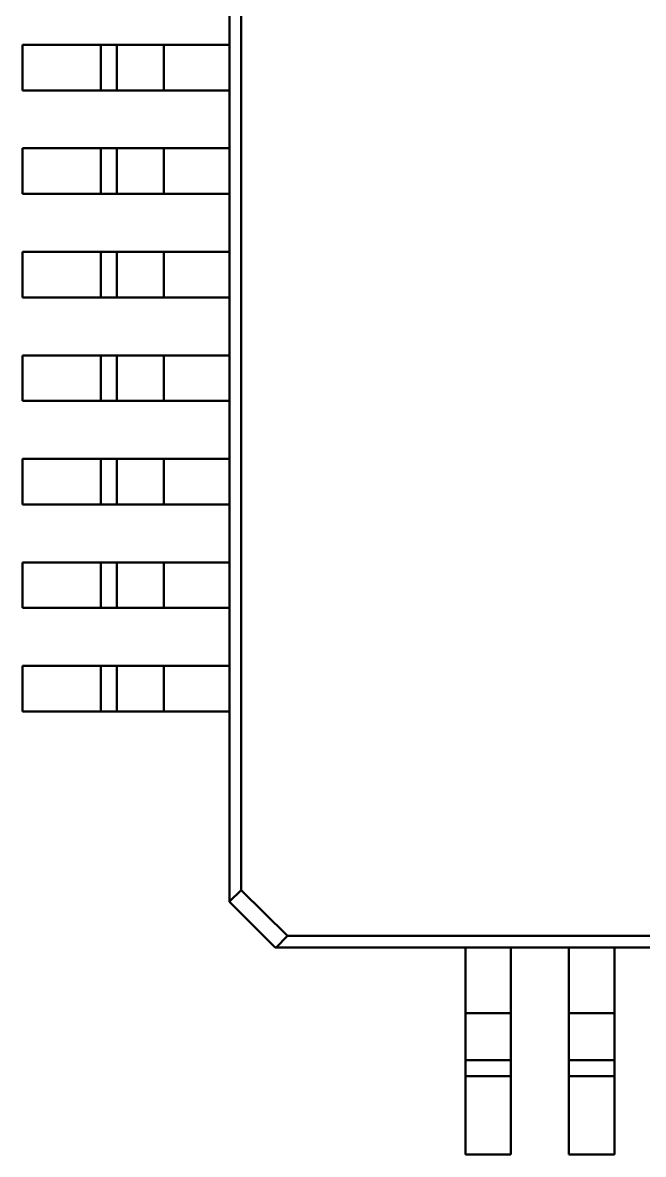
# Model space of a CAD drawing. Header units: millimetres. Extents: x 0 to 866, y 0 to 297.
# Drawn here: x 116.5 to 122.5, y 189.34 to 200.28 of the extents above; entities that cross this region are included whole.
import ezdxf

# ---------------------------------------------------------------- set-up
doc = ezdxf.new("R2010")
doc.units = ezdxf.units.MM
doc.layers.add('OSN50', color=3, linetype='Continuous', lineweight=50)

msp = doc.modelspace()

# ---------------------------------------------------------------- linework, layer by layer
at = {"layer": 'OSN50', "color": 3}
for p, q in [((118.496, 210.894), (118.496, 191.788)), ((118.496, 210.894), (118.496, 191.788)), ((118.608, 210.782), (118.608, 191.898)), ((118.608, 210.782), (118.608, 191.898)), ((118.496, 200.624), (118.496, 200.064)), ((118.496, 200.624), (118.496, 200.064)), ((117.252, 200.064), (116.496, 200.064)), ((116.496, 200.064), (116.496, 199.624)), ((116.496, 200.064), (116.496, 199.624)), ((116.496, 200.064), (117.252, 200.064)), ((117.252, 200.064), (116.496, 200.064)), ((116.496, 200.064), (116.496, 199.624)), ((116.496, 200.064), (116.496, 199.624)), ((116.496, 200.064), (117.252, 200.064)), ((117.406, 200.064), (117.252, 200.064)), ((117.286, 200.064), (117.252, 200.064)), ((117.252, 200.064), (117.252, 199.624)), ((117.406, 200.064), (117.252, 200.064)), ((117.286, 200.064), (117.252, 200.064)), ((117.252, 200.064), (117.252, 199.624)), ((117.32, 200.064), (117.286, 200.064)), ((117.32, 200.064), (117.286, 200.064)), ((117.348, 200.064), (117.32, 200.064)), ((117.348, 200.064), (117.32, 200.064)), ((117.372, 200.064), (117.348, 200.064)), ((117.372, 200.064), (117.348, 200.064)), ((117.39, 200.064), (117.372, 200.064)), ((117.39, 200.064), (117.372, 200.064)), ((117.402, 200.064), (117.39, 200.064)), ((117.402, 200.064), (117.39, 200.064)), ((117.406, 200.064), (117.402, 200.064)), ((117.406, 200.064), (117.402, 200.064)), ((117.418, 200.064), (117.406, 200.064)), ((117.406, 200.064), (117.406, 199.624)), ((117.406, 200.064), (117.418, 200.064)), ((117.418, 200.064), (117.406, 200.064)), ((117.406, 200.064), (117.406, 199.624)), ((117.406, 200.064), (117.418, 200.064)), ((117.664, 200.064), (117.418, 200.064)), ((117.452, 200.064), (117.418, 200.064)), ((117.664, 200.064), (117.418, 200.064)), ((117.452, 200.064), (117.418, 200.064)), ((117.506, 200.064), (117.452, 200.064)), ((117.506, 200.064), (117.452, 200.064)), ((117.578, 200.064), (117.506, 200.064)), ((117.578, 200.064), (117.506, 200.064)), ((117.664, 200.064), (117.578, 200.064)), ((117.664, 200.064), (117.578, 200.064)), ((117.76, 200.064), (117.664, 200.064)), ((117.664, 200.064), (117.76, 200.064)), ((117.76, 200.064), (117.664, 200.064)), ((117.664, 200.064), (117.76, 200.064)), ((117.86, 200.064), (117.76, 200.064)), ((117.86, 200.064), (117.76, 200.064)), ((117.86, 200.064), (117.76, 200.064)), ((117.86, 200.064), (117.76, 200.064)), ((118.496, 200.064), (117.86, 200.064)), ((117.86, 200.064), (118.496, 200.064)), ((117.86, 200.064), (117.86, 199.624)), ((118.496, 200.064), (117.86, 200.064)), ((117.86, 200.064), (118.496, 200.064)), ((117.86, 200.064), (117.86, 199.624)), ((118.496, 200.064), (118.496, 199.624)), ((118.496, 200.064), (118.496, 199.624)), ((116.496, 199.624), (117.252, 199.624)), ((116.496, 199.624), (117.252, 199.624)), ((116.496, 199.624), (117.252, 199.624)), ((116.496, 199.624), (117.252, 199.624)), ((117.252, 199.624), (117.406, 199.624)), ((117.286, 199.624), (117.252, 199.624)), ((117.252, 199.624), (117.406, 199.624)), ((117.286, 199.624), (117.252, 199.624)), ((117.32, 199.624), (117.286, 199.624)), ((117.32, 199.624), (117.286, 199.624)), ((117.348, 199.624), (117.32, 199.624)), ((117.348, 199.624), (117.32, 199.624)), ((117.372, 199.624), (117.348, 199.624)), ((117.372, 199.624), (117.348, 199.624)), ((117.39, 199.624), (117.372, 199.624)), ((117.39, 199.624), (117.372, 199.624)), ((117.402, 199.624), (117.39, 199.624)), ((117.402, 199.624), (117.39, 199.624)), ((117.406, 199.624), (117.402, 199.624)), ((117.406, 199.624), (117.402, 199.624)), ((117.406, 199.624), (117.506, 199.624)), ((117.418, 199.624), (117.406, 199.624)), ((117.406, 199.624), (117.506, 199.624)), ((117.418, 199.624), (117.406, 199.624)), ((117.452, 199.624), (117.418, 199.624)), ((117.452, 199.624), (117.418, 199.624)), ((117.506, 199.624), (117.452, 199.624)), ((117.506, 199.624), (117.452, 199.624)), ((117.506, 199.624), (117.578, 199.624)), ((117.506, 199.624), (117.578, 199.624)), ((117.506, 199.624), (117.578, 199.624)), ((117.506, 199.624), (117.578, 199.624)), ((117.578, 199.624), (117.76, 199.624)), ((117.664, 199.624), (117.578, 199.624)), ((117.578, 199.624), (117.76, 199.624)), ((117.664, 199.624), (117.578, 199.624)), ((117.76, 199.624), (117.664, 199.624)), ((117.76, 199.624), (117.664, 199.624)), ((117.76, 199.624), (117.86, 199.624)), ((117.76, 199.624), (117.86, 199.624)), ((117.76, 199.624), (117.86, 199.624)), ((117.76, 199.624), (117.86, 199.624)), ((117.86, 199.624), (118.496, 199.624)), ((117.86, 199.624), (118.496, 199.624)), ((117.86, 199.624), (118.496, 199.624)), ((117.86, 199.624), (118.496, 199.624)), ((118.496, 199.624), (118.496, 199.064)), ((118.496, 199.624), (118.496, 199.064)), ((117.252, 199.064), (116.496, 199.064)), ((116.496, 199.064), (116.496, 198.624)), ((116.496, 199.064), (116.496, 198.624)), ((117.252, 199.064), (116.496, 199.064)), ((117.252, 199.064), (116.496, 199.064)), ((116.496, 199.064), (116.496, 198.624)), ((116.496, 199.064), (116.496, 198.624)), ((117.252, 199.064), (116.496, 199.064)), ((117.286, 199.064), (117.252, 199.064)), ((117.252, 199.064), (117.286, 199.064)), ((117.252, 199.064), (117.252, 198.624)), ((117.286, 199.064), (117.252, 199.064)), ((117.252, 199.064), (117.286, 199.064)), ((117.252, 199.064), (117.252, 198.624)), ((117.372, 199.064), (117.286, 199.064)), ((117.32, 199.064), (117.286, 199.064)), ((117.372, 199.064), (117.286, 199.064)), ((117.32, 199.064), (117.286, 199.064)), ((117.348, 199.064), (117.32, 199.064)), ((117.348, 199.064), (117.32, 199.064)), ((117.372, 199.064), (117.348, 199.064)), ((117.372, 199.064), (117.348, 199.064)), ((117.39, 199.064), (117.372, 199.064)), ((117.372, 199.064), (117.39, 199.064)), ((117.39, 199.064), (117.372, 199.064)), ((117.372, 199.064), (117.39, 199.064)), ((117.406, 199.064), (117.39, 199.064)), ((117.402, 199.064), (117.39, 199.064)), ((117.406, 199.064), (117.39, 199.064)), ((117.402, 199.064), (117.39, 199.064)), ((117.406, 199.064), (117.402, 199.064)), ((117.406, 199.064), (117.402, 199.064)), ((117.418, 199.064), (117.406, 199.064)), ((117.406, 199.064), (117.406, 198.624)), ((117.406, 199.064), (117.418, 199.064)), ((117.418, 199.064), (117.406, 199.064)), ((117.406, 199.064), (117.406, 198.624)), ((117.406, 199.064), (117.418, 199.064)), ((117.664, 199.064), (117.418, 199.064)), ((117.452, 199.064), (117.418, 199.064)), ((117.664, 199.064), (117.418, 199.064)), ((117.452, 199.064), (117.418, 199.064)), ((117.506, 199.064), (117.452, 199.064)), ((117.506, 199.064), (117.452, 199.064)), ((117.578, 199.064), (117.506, 199.064)), ((117.578, 199.064), (117.506, 199.064)), ((117.664, 199.064), (117.578, 199.064)), ((117.664, 199.064), (117.578, 199.064)), ((117.76, 199.064), (117.664, 199.064)), ((117.664, 199.064), (117.76, 199.064)), ((117.76, 199.064), (117.664, 199.064)), ((117.664, 199.064), (117.76, 199.064)), ((117.86, 199.064), (117.76, 199.064)), ((117.86, 199.064), (117.76, 199.064)), ((117.86, 199.064), (117.76, 199.064)), ((117.86, 199.064), (117.76, 199.064)), ((118.496, 199.064), (117.86, 199.064)), ((117.86, 199.064), (118.496, 199.064)), ((117.86, 199.064), (117.86, 198.624)), ((118.496, 199.064), (117.86, 199.064)), ((117.86, 199.064), (118.496, 199.064)), ((117.86, 199.064), (117.86, 198.624)), ((118.496, 199.064), (118.496, 198.624)), ((118.496, 199.064), (118.496, 198.624)), ((116.496, 198.624), (117.252, 198.624)), ((116.496, 198.624), (117.252, 198.624)), ((116.496, 198.624), (117.252, 198.624)), ((116.496, 198.624), (117.252, 198.624)), ((117.252, 198.624), (117.286, 198.624)), ((117.252, 198.624), (117.286, 198.624)), ((117.252, 198.624), (117.286, 198.624)), ((117.252, 198.624), (117.286, 198.624)), ((117.286, 198.624), (117.406, 198.624)), ((117.32, 198.624), (117.286, 198.624)), ((117.286, 198.624), (117.406, 198.624)), ((117.32, 198.624), (117.286, 198.624)), ((117.348, 198.624), (117.32, 198.624)), ((117.348, 198.624), (117.32, 198.624)), ((117.372, 198.624), (117.348, 198.624)), ((117.372, 198.624), (117.348, 198.624)), ((117.39, 198.624), (117.372, 198.624)), ((117.39, 198.624), (117.372, 198.624)), ((117.402, 198.624), (117.39, 198.624)), ((117.402, 198.624), (117.39, 198.624)), ((117.406, 198.624), (117.402, 198.624)), ((117.406, 198.624), (117.402, 198.624)), ((117.406, 198.624), (117.418, 198.624)), ((117.406, 198.624), (117.418, 198.624)), ((117.406, 198.624), (117.418, 198.624)), ((117.406, 198.624), (117.418, 198.624)), ((117.418, 198.624), (117.506, 198.624)), ((117.452, 198.624), (117.418, 198.624)), ((117.418, 198.624), (117.506, 198.624)), ((117.452, 198.624), (117.418, 198.624)), ((117.506, 198.624), (117.452, 198.624)), ((117.506, 198.624), (117.452, 198.624)), ((117.506, 198.624), (117.578, 198.624)), ((117.506, 198.624), (117.578, 198.624)), ((117.506, 198.624), (117.578, 198.624)), ((117.506, 198.624), (117.578, 198.624)), ((117.578, 198.624), (117.76, 198.624)), ((117.664, 198.624), (117.578, 198.624)), ((117.578, 198.624), (117.76, 198.624)), ((117.664, 198.624), (117.578, 198.624)), ((117.76, 198.624), (117.664, 198.624)), ((117.76, 198.624), (117.664, 198.624)), ((117.76, 198.624), (117.86, 198.624)), ((117.76, 198.624), (117.86, 198.624)), ((117.76, 198.624), (117.86, 198.624)), ((117.76, 198.624), (117.86, 198.624)), ((117.86, 198.624), (118.496, 198.624)), ((118.496, 198.624), (117.86, 198.624)), ((117.86, 198.624), (118.496, 198.624)), ((118.496, 198.624), (117.86, 198.624)), ((118.496, 198.624), (118.496, 198.064)), ((118.496, 198.624), (118.496, 198.064)), ((117.252, 198.064), (116.496, 198.064)), ((116.496, 198.064), (116.496, 197.624)), ((116.496, 198.064), (116.496, 197.624)), ((117.252, 198.064), (116.496, 198.064)), ((117.252, 198.064), (116.496, 198.064)), ((116.496, 198.064), (116.496, 197.624)), ((116.496, 198.064), (116.496, 197.624)), ((117.252, 198.064), (116.496, 198.064)), ((117.286, 198.064), (117.252, 198.064)), ((117.252, 198.064), (117.286, 198.064)), ((117.252, 198.064), (117.252, 197.624)), ((117.286, 198.064), (117.252, 198.064)), ((117.252, 198.064), (117.286, 198.064)), ((117.252, 198.064), (117.252, 197.624)), ((117.372, 198.064), (117.286, 198.064)), ((117.32, 198.064), (117.286, 198.064)), ((117.372, 198.064), (117.286, 198.064)), ((117.32, 198.064), (117.286, 198.064)), ((117.348, 198.064), (117.32, 198.064)), ((117.348, 198.064), (117.32, 198.064)), ((117.372, 198.064), (117.348, 198.064)), ((117.372, 198.064), (117.348, 198.064)), ((117.39, 198.064), (117.372, 198.064)), ((117.372, 198.064), (117.39, 198.064)), ((117.39, 198.064), (117.372, 198.064)), ((117.372, 198.064), (117.39, 198.064)), ((117.406, 198.064), (117.39, 198.064)), ((117.402, 198.064), (117.39, 198.064)), ((117.406, 198.064), (117.39, 198.064)), ((117.402, 198.064), (117.39, 198.064)), ((117.406, 198.064), (117.402, 198.064)), ((117.406, 198.064), (117.402, 198.064)), ((117.418, 198.064), (117.406, 198.064)), ((117.406, 198.064), (117.406, 197.624)), ((117.406, 198.064), (117.418, 198.064)), ((117.418, 198.064), (117.406, 198.064)), ((117.406, 198.064), (117.406, 197.624)), ((117.406, 198.064), (117.418, 198.064)), ((117.664, 198.064), (117.418, 198.064)), ((117.452, 198.064), (117.418, 198.064)), ((117.664, 198.064), (117.418, 198.064)), ((117.452, 198.064), (117.418, 198.064)), ((117.506, 198.064), (117.452, 198.064)), ((117.506, 198.064), (117.452, 198.064)), ((117.578, 198.064), (117.506, 198.064)), ((117.578, 198.064), (117.506, 198.064)), ((117.664, 198.064), (117.578, 198.064)), ((117.664, 198.064), (117.578, 198.064)), ((117.76, 198.064), (117.664, 198.064)), ((117.664, 198.064), (117.76, 198.064)), ((117.76, 198.064), (117.664, 198.064)), ((117.664, 198.064), (117.76, 198.064)), ((117.86, 198.064), (117.76, 198.064)), ((117.86, 198.064), (117.76, 198.064)), ((117.86, 198.064), (117.76, 198.064)), ((117.86, 198.064), (117.76, 198.064)), ((118.496, 198.064), (117.86, 198.064)), ((117.86, 198.064), (118.496, 198.064)), ((117.86, 198.064), (117.86, 197.624)), ((118.496, 198.064), (117.86, 198.064)), ((117.86, 198.064), (118.496, 198.064)), ((117.86, 198.064), (117.86, 197.624)), ((118.496, 198.064), (118.496, 197.624)), ((118.496, 198.064), (118.496, 197.624)), ((116.496, 197.624), (117.252, 197.624)), ((116.496, 197.624), (117.252, 197.624)), ((116.496, 197.624), (117.252, 197.624)), ((116.496, 197.624), (117.252, 197.624)), ((117.252, 197.624), (117.286, 197.624)), ((117.252, 197.624), (117.286, 197.624)), ((117.252, 197.624), (117.286, 197.624)), ((117.252, 197.624), (117.286, 197.624)), ((117.286, 197.624), (117.406, 197.624)), ((117.32, 197.624), (117.286, 197.624)), ((117.286, 197.624), (117.406, 197.624)), ((117.32, 197.624), (117.286, 197.624)), ((117.348, 197.624), (117.32, 197.624)), ((117.348, 197.624), (117.32, 197.624)), ((117.372, 197.624), (117.348, 197.624)), ((117.372, 197.624), (117.348, 197.624)), ((117.39, 197.624), (117.372, 197.624)), ((117.39, 197.624), (117.372, 197.624)), ((117.402, 197.624), (117.39, 197.624)), ((117.402, 197.624), (117.39, 197.624)), ((117.406, 197.624), (117.402, 197.624)), ((117.406, 197.624), (117.402, 197.624)), ((117.406, 197.624), (117.418, 197.624)), ((117.406, 197.624), (117.418, 197.624)), ((117.406, 197.624), (117.418, 197.624)), ((117.406, 197.624), (117.418, 197.624)), ((117.418, 197.624), (117.506, 197.624)), ((117.452, 197.624), (117.418, 197.624)), ((117.418, 197.624), (117.506, 197.624)), ((117.452, 197.624), (117.418, 197.624)), ((117.506, 197.624), (117.452, 197.624)), ((117.506, 197.624), (117.452, 197.624)), ((117.506, 197.624), (117.578, 197.624)), ((117.506, 197.624), (117.578, 197.624)), ((117.506, 197.624), (117.578, 197.624)), ((117.506, 197.624), (117.578, 197.624)), ((117.578, 197.624), (117.76, 197.624)), ((117.664, 197.624), (117.578, 197.624)), ((117.578, 197.624), (117.76, 197.624)), ((117.664, 197.624), (117.578, 197.624)), ((117.76, 197.624), (117.664, 197.624)), ((117.76, 197.624), (117.664, 197.624)), ((117.76, 197.624), (117.86, 197.624)), ((117.76, 197.624), (117.86, 197.624)), ((117.76, 197.624), (117.86, 197.624)), ((117.76, 197.624), (117.86, 197.624)), ((117.86, 197.624), (118.496, 197.624)), ((118.496, 197.624), (117.86, 197.624)), ((117.86, 197.624), (118.496, 197.624)), ((118.496, 197.624), (117.86, 197.624)), ((118.496, 197.624), (118.496, 197.064)), ((118.496, 197.624), (118.496, 197.064)), ((117.252, 197.064), (116.496, 197.064)), ((116.496, 197.064), (116.496, 196.624)), ((116.496, 197.064), (116.496, 196.624)), ((117.252, 197.064), (116.496, 197.064)), ((117.252, 197.064), (116.496, 197.064)), ((116.496, 197.064), (116.496, 196.624)), ((116.496, 197.064), (116.496, 196.624)), ((117.252, 197.064), (116.496, 197.064)), ((117.286, 197.064), (117.252, 197.064)), ((117.252, 197.064), (117.286, 197.064)), ((117.252, 197.064), (117.252, 196.624)), ((117.286, 197.064), (117.252, 197.064)), ((117.252, 197.064), (117.286, 197.064)), ((117.252, 197.064), (117.252, 196.624)), ((117.406, 197.064), (117.286, 197.064)), ((117.32, 197.064), (117.286, 197.064)), ((117.406, 197.064), (117.286, 197.064)), ((117.32, 197.064), (117.286, 197.064)), ((117.348, 197.064), (117.32, 197.064)), ((117.348, 197.064), (117.32, 197.064)), ((117.372, 197.064), (117.348, 197.064)), ((117.372, 197.064), (117.348, 197.064)), ((117.39, 197.064), (117.372, 197.064)), ((117.39, 197.064), (117.372, 197.064)), ((117.402, 197.064), (117.39, 197.064)), ((117.402, 197.064), (117.39, 197.064)), ((117.406, 197.064), (117.402, 197.064)), ((117.406, 197.064), (117.402, 197.064)), ((117.418, 197.064), (117.406, 197.064)), ((117.406, 197.064), (117.406, 196.624)), ((117.406, 197.064), (117.418, 197.064)), ((117.418, 197.064), (117.406, 197.064)), ((117.406, 197.064), (117.406, 196.624)), ((117.406, 197.064), (117.418, 197.064)), ((117.664, 197.064), (117.418, 197.064)), ((117.452, 197.064), (117.418, 197.064)), ((117.664, 197.064), (117.418, 197.064)), ((117.452, 197.064), (117.418, 197.064)), ((117.506, 197.064), (117.452, 197.064)), ((117.506, 197.064), (117.452, 197.064)), ((117.578, 197.064), (117.506, 197.064)), ((117.578, 197.064), (117.506, 197.064)), ((117.664, 197.064), (117.578, 197.064)), ((117.664, 197.064), (117.578, 197.064)), ((117.76, 197.064), (117.664, 197.064)), ((117.664, 197.064), (117.76, 197.064)), ((117.76, 197.064), (117.664, 197.064)), ((117.664, 197.064), (117.76, 197.064)), ((117.86, 197.064), (117.76, 197.064)), ((117.86, 197.064), (117.76, 197.064)), ((117.86, 197.064), (117.76, 197.064)), ((117.86, 197.064), (117.76, 197.064)), ((118.496, 197.064), (117.86, 197.064)), ((117.86, 197.064), (118.496, 197.064)), ((117.86, 197.064), (117.86, 196.624)), ((118.496, 197.064), (117.86, 197.064)), ((117.86, 197.064), (118.496, 197.064)), ((117.86, 197.064), (117.86, 196.624)), ((118.496, 197.064), (118.496, 196.624)), ((118.496, 197.064), (118.496, 196.624)), ((116.496, 196.624), (117.252, 196.624)), ((117.252, 196.624), (116.496, 196.624)), ((116.496, 196.624), (117.252, 196.624)), ((117.252, 196.624), (116.496, 196.624)), ((117.252, 196.624), (117.286, 196.624)), ((117.252, 196.624), (117.286, 196.624)), ((117.252, 196.624), (117.286, 196.624)), ((117.252, 196.624), (117.286, 196.624)), ((117.286, 196.624), (117.406, 196.624)), ((117.32, 196.624), (117.286, 196.624)), ((117.286, 196.624), (117.406, 196.624)), ((117.32, 196.624), (117.286, 196.624)), ((117.348, 196.624), (117.32, 196.624)), ((117.348, 196.624), (117.32, 196.624)), ((117.372, 196.624), (117.348, 196.624)), ((117.372, 196.624), (117.348, 196.624)), ((117.39, 196.624), (117.372, 196.624)), ((117.39, 196.624), (117.372, 196.624)), ((117.402, 196.624), (117.39, 196.624)), ((117.402, 196.624), (117.39, 196.624)), ((117.406, 196.624), (117.402, 196.624)), ((117.406, 196.624), (117.402, 196.624)), ((117.406, 196.624), (117.418, 196.624)), ((117.406, 196.624), (117.418, 196.624)), ((117.406, 196.624), (117.418, 196.624)), ((117.406, 196.624), (117.418, 196.624)), ((117.418, 196.624), (117.506, 196.624)), ((117.452, 196.624), (117.418, 196.624)), ((117.418, 196.624), (117.506, 196.624)), ((117.452, 196.624), (117.418, 196.624)), ((117.506, 196.624), (117.452, 196.624)), ((117.506, 196.624), (117.452, 196.624)), ((117.506, 196.624), (117.578, 196.624)), ((117.506, 196.624), (117.578, 196.624)), ((117.506, 196.624), (117.578, 196.624)), ((117.506, 196.624), (117.578, 196.624)), ((117.578, 196.624), (117.76, 196.624)), ((117.664, 196.624), (117.578, 196.624)), ((117.578, 196.624), (117.76, 196.624)), ((117.664, 196.624), (117.578, 196.624)), ((117.76, 196.624), (117.664, 196.624)), ((117.76, 196.624), (117.664, 196.624)), ((117.76, 196.624), (117.86, 196.624)), ((117.76, 196.624), (117.86, 196.624)), ((117.76, 196.624), (117.86, 196.624)), ((117.76, 196.624), (117.86, 196.624)), ((117.86, 196.624), (118.496, 196.624)), ((118.496, 196.624), (117.86, 196.624)), ((117.86, 196.624), (118.496, 196.624)), ((118.496, 196.624), (117.86, 196.624)), ((118.496, 196.624), (118.496, 196.064)), ((118.496, 196.624), (118.496, 196.064)), ((117.252, 196.064), (116.496, 196.064)), ((116.496, 196.064), (116.496, 195.624)), ((116.496, 196.064), (116.496, 195.624)), ((117.252, 196.064), (116.496, 196.064)), ((117.252, 196.064), (116.496, 196.064)), ((116.496, 196.064), (116.496, 195.624)), ((116.496, 196.064), (116.496, 195.624)), ((117.252, 196.064), (116.496, 196.064)), ((117.286, 196.064), (117.252, 196.064)), ((117.252, 196.064), (117.286, 196.064)), ((117.252, 196.064), (117.252, 195.624)), ((117.286, 196.064), (117.252, 196.064)), ((117.252, 196.064), (117.286, 196.064)), ((117.252, 196.064), (117.252, 195.624)), ((117.406, 196.064), (117.286, 196.064)), ((117.32, 196.064), (117.286, 196.064)), ((117.406, 196.064), (117.286, 196.064)), ((117.32, 196.064), (117.286, 196.064)), ((117.348, 196.064), (117.32, 196.064)), ((117.348, 196.064), (117.32, 196.064)), ((117.372, 196.064), (117.348, 196.064)), ((117.372, 196.064), (117.348, 196.064)), ((117.39, 196.064), (117.372, 196.064)), ((117.39, 196.064), (117.372, 196.064)), ((117.402, 196.064), (117.39, 196.064)), ((117.402, 196.064), (117.39, 196.064)), ((117.406, 196.064), (117.402, 196.064)), ((117.406, 196.064), (117.402, 196.064)), ((117.418, 196.064), (117.406, 196.064)), ((117.406, 196.064), (117.406, 195.624)), ((117.406, 196.064), (117.418, 196.064)), ((117.418, 196.064), (117.406, 196.064)), ((117.406, 196.064), (117.406, 195.624)), ((117.406, 196.064), (117.418, 196.064)), ((117.452, 196.064), (117.418, 196.064)), ((117.452, 196.064), (117.418, 196.064)), ((117.452, 196.064), (117.418, 196.064)), ((117.452, 196.064), (117.418, 196.064)), ((117.506, 196.064), (117.452, 196.064)), ((117.452, 196.064), (117.506, 196.064)), ((117.506, 196.064), (117.452, 196.064)), ((117.452, 196.064), (117.506, 196.064)), ((117.664, 196.064), (117.506, 196.064)), ((117.578, 196.064), (117.506, 196.064)), ((117.664, 196.064), (117.506, 196.064)), ((117.578, 196.064), (117.506, 196.064)), ((117.664, 196.064), (117.578, 196.064)), ((117.664, 196.064), (117.578, 196.064)), ((117.76, 196.064), (117.664, 196.064)), ((117.664, 196.064), (117.76, 196.064)), ((117.76, 196.064), (117.664, 196.064)), ((117.664, 196.064), (117.76, 196.064)), ((117.86, 196.064), (117.76, 196.064)), ((117.86, 196.064), (117.76, 196.064)), ((117.86, 196.064), (117.76, 196.064)), ((117.86, 196.064), (117.76, 196.064)), ((118.496, 196.064), (117.86, 196.064)), ((117.86, 196.064), (118.496, 196.064)), ((117.86, 196.064), (117.86, 195.624)), ((118.496, 196.064), (117.86, 196.064)), ((117.86, 196.064), (118.496, 196.064)), ((117.86, 196.064), (117.86, 195.624)), ((118.496, 196.064), (118.496, 195.624)), ((118.496, 196.064), (118.496, 195.624)), ((116.496, 195.624), (117.252, 195.624)), ((117.252, 195.624), (116.496, 195.624)), ((116.496, 195.624), (117.252, 195.624)), ((117.252, 195.624), (116.496, 195.624)), ((117.252, 195.624), (117.286, 195.624)), ((117.252, 195.624), (117.286, 195.624)), ((117.252, 195.624), (117.286, 195.624)), ((117.252, 195.624), (117.286, 195.624)), ((117.286, 195.624), (117.406, 195.624)), ((117.32, 195.624), (117.286, 195.624)), ((117.286, 195.624), (117.406, 195.624)), ((117.32, 195.624), (117.286, 195.624)), ((117.348, 195.624), (117.32, 195.624)), ((117.348, 195.624), (117.32, 195.624)), ((117.372, 195.624), (117.348, 195.624)), ((117.372, 195.624), (117.348, 195.624)), ((117.39, 195.624), (117.372, 195.624)), ((117.39, 195.624), (117.372, 195.624)), ((117.402, 195.624), (117.39, 195.624)), ((117.402, 195.624), (117.39, 195.624)), ((117.406, 195.624), (117.402, 195.624)), ((117.406, 195.624), (117.402, 195.624)), ((117.406, 195.624), (117.418, 195.624)), ((117.406, 195.624), (117.418, 195.624)), ((117.406, 195.624), (117.418, 195.624)), ((117.406, 195.624), (117.418, 195.624)), ((117.418, 195.624), (117.506, 195.624)), ((117.452, 195.624), (117.418, 195.624)), ((117.418, 195.624), (117.506, 195.624)), ((117.452, 195.624), (117.418, 195.624)), ((117.506, 195.624), (117.452, 195.624)), ((117.506, 195.624), (117.452, 195.624)), ((117.506, 195.624), (117.578, 195.624)), ((117.506, 195.624), (117.578, 195.624)), ((117.506, 195.624), (117.578, 195.624)), ((117.506, 195.624), (117.578, 195.624)), ((117.578, 195.624), (117.76, 195.624)), ((117.664, 195.624), (117.578, 195.624)), ((117.578, 195.624), (117.76, 195.624)), ((117.664, 195.624), (117.578, 195.624)), ((117.76, 195.624), (117.664, 195.624)), ((117.76, 195.624), (117.664, 195.624)), ((117.76, 195.624), (117.86, 195.624)), ((117.76, 195.624), (117.86, 195.624)), ((117.76, 195.624), (117.86, 195.624)), ((117.76, 195.624), (117.86, 195.624)), ((117.86, 195.624), (118.496, 195.624)), ((118.496, 195.624), (117.86, 195.624)), ((117.86, 195.624), (118.496, 195.624)), ((118.496, 195.624), (117.86, 195.624)), ((118.496, 195.624), (118.496, 195.064)), ((118.496, 195.624), (118.496, 195.064)), ((117.252, 195.064), (116.496, 195.064)), ((116.496, 195.064), (116.496, 194.624)), ((116.496, 195.064), (116.496, 194.624)), ((117.252, 195.064), (116.496, 195.064)), ((117.252, 195.064), (116.496, 195.064)), ((116.496, 195.064), (116.496, 194.624)), ((116.496, 195.064), (116.496, 194.624)), ((117.252, 195.064), (116.496, 195.064)), ((117.286, 195.064), (117.252, 195.064)), ((117.252, 195.064), (117.286, 195.064)), ((117.252, 195.064), (117.252, 194.624)), ((117.286, 195.064), (117.252, 195.064)), ((117.252, 195.064), (117.286, 195.064)), ((117.252, 195.064), (117.252, 194.624)), ((117.406, 195.064), (117.286, 195.064)), ((117.32, 195.064), (117.286, 195.064)), ((117.406, 195.064), (117.286, 195.064)), ((117.32, 195.064), (117.286, 195.064)), ((117.348, 195.064), (117.32, 195.064)), ((117.348, 195.064), (117.32, 195.064)), ((117.372, 195.064), (117.348, 195.064)), ((117.372, 195.064), (117.348, 195.064)), ((117.39, 195.064), (117.372, 195.064)), ((117.39, 195.064), (117.372, 195.064)), ((117.402, 195.064), (117.39, 195.064)), ((117.402, 195.064), (117.39, 195.064)), ((117.406, 195.064), (117.402, 195.064)), ((117.406, 195.064), (117.402, 195.064)), ((117.418, 195.064), (117.406, 195.064)), ((117.406, 195.064), (117.406, 194.624)), ((117.406, 195.064), (117.418, 195.064)), ((117.418, 195.064), (117.406, 195.064)), ((117.406, 195.064), (117.406, 194.624)), ((117.406, 195.064), (117.418, 195.064)), ((117.452, 195.064), (117.418, 195.064)), ((117.452, 195.064), (117.418, 195.064)), ((117.452, 195.064), (117.418, 195.064)), ((117.452, 195.064), (117.418, 195.064)), ((117.506, 195.064), (117.452, 195.064)), ((117.452, 195.064), (117.506, 195.064)), ((117.506, 195.064), (117.452, 195.064)), ((117.452, 195.064), (117.506, 195.064)), ((117.664, 195.064), (117.506, 195.064)), ((117.578, 195.064), (117.506, 195.064)), ((117.664, 195.064), (117.506, 195.064)), ((117.578, 195.064), (117.506, 195.064)), ((117.664, 195.064), (117.578, 195.064)), ((117.664, 195.064), (117.578, 195.064)), ((117.76, 195.064), (117.664, 195.064)), ((117.664, 195.064), (117.76, 195.064)), ((117.76, 195.064), (117.664, 195.064)), ((117.664, 195.064), (117.76, 195.064)), ((117.86, 195.064), (117.76, 195.064)), ((117.86, 195.064), (117.76, 195.064)), ((117.86, 195.064), (117.76, 195.064)), ((117.86, 195.064), (117.76, 195.064)), ((118.496, 195.064), (117.86, 195.064)), ((117.86, 195.064), (118.496, 195.064)), ((117.86, 195.064), (117.86, 194.624)), ((118.496, 195.064), (117.86, 195.064)), ((117.86, 195.064), (118.496, 195.064)), ((117.86, 195.064), (117.86, 194.624)), ((118.496, 195.064), (118.496, 194.624)), ((118.496, 195.064), (118.496, 194.624)), ((116.496, 194.624), (117.252, 194.624)), ((117.252, 194.624), (116.496, 194.624)), ((116.496, 194.624), (117.252, 194.624)), ((117.252, 194.624), (116.496, 194.624)), ((117.252, 194.624), (117.286, 194.624)), ((117.252, 194.624), (117.286, 194.624)), ((117.252, 194.624), (117.286, 194.624)), ((117.252, 194.624), (117.286, 194.624)), ((117.286, 194.624), (117.406, 194.624)), ((117.32, 194.624), (117.286, 194.624)), ((117.286, 194.624), (117.406, 194.624)), ((117.32, 194.624), (117.286, 194.624)), ((117.348, 194.624), (117.32, 194.624)), ((117.348, 194.624), (117.32, 194.624)), ((117.372, 194.624), (117.348, 194.624)), ((117.372, 194.624), (117.348, 194.624)), ((117.39, 194.624), (117.372, 194.624)), ((117.39, 194.624), (117.372, 194.624)), ((117.402, 194.624), (117.39, 194.624)), ((117.402, 194.624), (117.39, 194.624)), ((117.406, 194.624), (117.402, 194.624)), ((117.406, 194.624), (117.402, 194.624)), ((117.406, 194.624), (117.418, 194.624)), ((117.406, 194.624), (117.418, 194.624)), ((117.406, 194.624), (117.418, 194.624)), ((117.406, 194.624), (117.418, 194.624)), ((117.418, 194.624), (117.506, 194.624)), ((117.452, 194.624), (117.418, 194.624)), ((117.418, 194.624), (117.506, 194.624)), ((117.452, 194.624), (117.418, 194.624)), ((117.506, 194.624), (117.452, 194.624)), ((117.506, 194.624), (117.452, 194.624)), ((117.506, 194.624), (117.578, 194.624)), ((117.506, 194.624), (117.578, 194.624)), ((117.506, 194.624), (117.578, 194.624)), ((117.506, 194.624), (117.578, 194.624)), ((117.578, 194.624), (117.76, 194.624)), ((117.664, 194.624), (117.578, 194.624)), ((117.578, 194.624), (117.76, 194.624)), ((117.664, 194.624), (117.578, 194.624)), ((117.76, 194.624), (117.664, 194.624)), ((117.76, 194.624), (117.664, 194.624)), ((117.76, 194.624), (117.86, 194.624)), ((117.76, 194.624), (117.86, 194.624)), ((117.76, 194.624), (117.86, 194.624)), ((117.76, 194.624), (117.86, 194.624)), ((117.86, 194.624), (118.496, 194.624)), ((118.496, 194.624), (117.86, 194.624)), ((117.86, 194.624), (118.496, 194.624)), ((118.496, 194.624), (117.86, 194.624)), ((118.496, 194.624), (118.496, 194.064)), ((118.496, 194.624), (118.496, 194.064)), ((117.252, 194.064), (116.496, 194.064)), ((116.496, 194.064), (116.496, 193.624)), ((116.496, 194.064), (116.496, 193.624)), ((117.252, 194.064), (116.496, 194.064)), ((117.252, 194.064), (116.496, 194.064)), ((116.496, 194.064), (116.496, 193.624)), ((116.496, 194.064), (116.496, 193.624)), ((117.252, 194.064), (116.496, 194.064)), ((117.286, 194.064), (117.252, 194.064)), ((117.252, 194.064), (117.286, 194.064)), ((117.252, 194.064), (117.252, 193.624)), ((117.286, 194.064), (117.252, 194.064)), ((117.252, 194.064), (117.286, 194.064)), ((117.252, 194.064), (117.252, 193.624)), ((117.406, 194.064), (117.286, 194.064)), ((117.32, 194.064), (117.286, 194.064)), ((117.406, 194.064), (117.286, 194.064)), ((117.32, 194.064), (117.286, 194.064)), ((117.348, 194.064), (117.32, 194.064)), ((117.348, 194.064), (117.32, 194.064)), ((117.372, 194.064), (117.348, 194.064)), ((117.372, 194.064), (117.348, 194.064)), ((117.39, 194.064), (117.372, 194.064)), ((117.39, 194.064), (117.372, 194.064)), ((117.402, 194.064), (117.39, 194.064)), ((117.402, 194.064), (117.39, 194.064)), ((117.406, 194.064), (117.402, 194.064)), ((117.406, 194.064), (117.402, 194.064)), ((117.418, 194.064), (117.406, 194.064)), ((117.406, 194.064), (117.406, 193.624)), ((117.406, 194.064), (117.418, 194.064)), ((117.418, 194.064), (117.406, 194.064)), ((117.406, 194.064), (117.406, 193.624)), ((117.406, 194.064), (117.418, 194.064)), ((117.452, 194.064), (117.418, 194.064)), ((117.452, 194.064), (117.418, 194.064)), ((117.452, 194.064), (117.418, 194.064)), ((117.452, 194.064), (117.418, 194.064)), ((117.506, 194.064), (117.452, 194.064)), ((117.452, 194.064), (117.506, 194.064)), ((117.506, 194.064), (117.452, 194.064)), ((117.452, 194.064), (117.506, 194.064)), ((117.664, 194.064), (117.506, 194.064)), ((117.578, 194.064), (117.506, 194.064)), ((117.664, 194.064), (117.506, 194.064)), ((117.578, 194.064), (117.506, 194.064)), ((117.664, 194.064), (117.578, 194.064)), ((117.664, 194.064), (117.578, 194.064)), ((117.76, 194.064), (117.664, 194.064)), ((117.664, 194.064), (117.76, 194.064)), ((117.76, 194.064), (117.664, 194.064)), ((117.664, 194.064), (117.76, 194.064)), ((117.86, 194.064), (117.76, 194.064)), ((117.86, 194.064), (117.76, 194.064)), ((117.86, 194.064), (117.76, 194.064)), ((117.86, 194.064), (117.76, 194.064)), ((118.496, 194.064), (117.86, 194.064)), ((117.86, 194.064), (118.496, 194.064)), ((117.86, 194.064), (117.86, 193.624)), ((118.496, 194.064), (117.86, 194.064)), ((117.86, 194.064), (118.496, 194.064)), ((117.86, 194.064), (117.86, 193.624)), ((118.496, 194.064), (118.496, 193.624)), ((118.496, 194.064), (118.496, 193.624)), ((116.496, 193.624), (117.252, 193.624)), ((117.252, 193.624), (116.496, 193.624)), ((116.496, 193.624), (117.252, 193.624)), ((117.252, 193.624), (116.496, 193.624)), ((117.252, 193.624), (117.286, 193.624)), ((117.252, 193.624), (117.286, 193.624)), ((117.252, 193.624), (117.286, 193.624)), ((117.252, 193.624), (117.286, 193.624)), ((117.286, 193.624), (117.406, 193.624)), ((117.32, 193.624), (117.286, 193.624)), ((117.286, 193.624), (117.406, 193.624)), ((117.32, 193.624), (117.286, 193.624)), ((117.348, 193.624), (117.32, 193.624)), ((117.348, 193.624), (117.32, 193.624)), ((117.372, 193.624), (117.348, 193.624)), ((117.372, 193.624), (117.348, 193.624)), ((117.39, 193.624), (117.372, 193.624)), ((117.39, 193.624), (117.372, 193.624)), ((117.402, 193.624), (117.39, 193.624)), ((117.402, 193.624), (117.39, 193.624)), ((117.406, 193.624), (117.402, 193.624)), ((117.406, 193.624), (117.402, 193.624)), ((117.406, 193.624), (117.418, 193.624)), ((117.406, 193.624), (117.418, 193.624)), ((117.406, 193.624), (117.418, 193.624)), ((117.406, 193.624), (117.418, 193.624)), ((117.418, 193.624), (117.506, 193.624)), ((117.452, 193.624), (117.418, 193.624)), ((117.418, 193.624), (117.506, 193.624)), ((117.452, 193.624), (117.418, 193.624)), ((117.506, 193.624), (117.452, 193.624)), ((117.506, 193.624), (117.452, 193.624)), ((117.506, 193.624), (117.578, 193.624)), ((117.506, 193.624), (117.578, 193.624)), ((117.506, 193.624), (117.578, 193.624)), ((117.506, 193.624), (117.578, 193.624)), ((117.578, 193.624), (117.76, 193.624)), ((117.664, 193.624), (117.578, 193.624)), ((117.578, 193.624), (117.76, 193.624)), ((117.664, 193.624), (117.578, 193.624)), ((117.76, 193.624), (117.664, 193.624)), ((117.76, 193.624), (117.664, 193.624)), ((117.76, 193.624), (117.86, 193.624)), ((117.76, 193.624), (117.86, 193.624)), ((117.76, 193.624), (117.86, 193.624)), ((117.76, 193.624), (117.86, 193.624)), ((117.86, 193.624), (118.496, 193.624)), ((118.496, 193.624), (117.86, 193.624)), ((117.86, 193.624), (118.496, 193.624)), ((118.496, 193.624), (117.86, 193.624)), ((118.496, 193.624), (118.496, 191.788)), ((118.496, 193.624), (118.496, 191.788)), ((118.608, 191.898), (118.496, 191.788)), ((118.608, 191.898), (118.496, 191.788)), ((118.608, 191.898), (119.058, 191.456)), ((118.608, 191.898), (119.058, 191.456)), ((118.496, 191.788), (118.496, 191.784)), ((118.496, 191.788), (118.496, 191.784)), ((118.496, 191.788), (118.496, 191.784)), ((118.496, 191.788), (118.496, 191.784)), ((118.496, 191.784), (118.936, 191.344)), ((118.496, 191.784), (118.936, 191.344)), ((118.496, 191.784), (118.936, 191.344)), ((118.496, 191.784), (118.936, 191.344)), ((119.058, 191.456), (118.946, 191.344)), ((119.058, 191.456), (118.946, 191.344)), ((119.058, 191.456), (137.942, 191.456)), ((119.058, 191.456), (137.942, 191.456)), ((118.936, 191.344), (118.946, 191.344)), ((118.946, 191.344), (118.936, 191.344)), ((118.936, 191.344), (118.946, 191.344)), ((118.946, 191.344), (118.936, 191.344)), ((118.946, 191.344), (120.776, 191.344)), ((138.052, 191.344), (118.946, 191.344)), ((118.946, 191.344), (120.776, 191.344)), ((138.052, 191.344), (118.946, 191.344)), ((120.776, 191.344), (120.776, 190.708)), ((120.776, 191.344), (120.776, 190.708)), ((121.216, 191.344), (120.776, 191.344)), ((120.776, 191.344), (120.776, 190.708)), ((120.776, 191.344), (120.776, 190.708)), ((121.216, 191.344), (120.776, 191.344)), ((121.216, 190.708), (121.216, 191.344)), ((121.216, 191.344), (121.776, 191.344)), ((121.216, 191.344), (121.216, 190.708)), ((121.216, 190.708), (121.216, 191.344)), ((121.216, 191.344), (121.776, 191.344)), ((121.216, 191.344), (121.216, 190.708)), ((121.776, 191.344), (121.776, 190.708)), ((121.776, 191.344), (121.776, 190.708)), ((122.216, 191.344), (121.776, 191.344)), ((121.776, 191.344), (121.776, 190.708)), ((121.776, 191.344), (121.776, 190.708)), ((122.216, 191.344), (121.776, 191.344)), ((122.216, 190.708), (122.216, 191.344)), ((122.216, 191.344), (122.776, 191.344)), ((122.216, 191.344), (122.216, 190.708)), ((122.216, 190.708), (122.216, 191.344)), ((122.216, 191.344), (122.776, 191.344)), ((122.216, 191.344), (122.216, 190.708)), ((120.776, 190.708), (120.776, 190.254)), ((120.776, 190.708), (120.776, 190.608)), ((121.216, 190.708), (120.776, 190.708)), ((120.776, 190.708), (120.776, 190.254)), ((120.776, 190.708), (120.776, 190.608)), ((121.216, 190.708), (120.776, 190.708)), ((121.216, 190.254), (121.216, 190.708)), ((121.216, 190.708), (121.216, 190.608)), ((121.216, 190.254), (121.216, 190.708)), ((121.216, 190.708), (121.216, 190.608)), ((121.776, 190.708), (121.776, 190.254)), ((121.776, 190.708), (121.776, 190.608)), ((122.216, 190.708), (121.776, 190.708)), ((121.776, 190.708), (121.776, 190.254)), ((121.776, 190.708), (121.776, 190.608)), ((122.216, 190.708), (121.776, 190.708)), ((122.216, 190.254), (122.216, 190.708)), ((122.216, 190.708), (122.216, 190.608)), ((122.216, 190.254), (122.216, 190.708)), ((122.216, 190.708), (122.216, 190.608)), ((120.776, 190.608), (120.776, 190.512)), ((120.776, 190.608), (120.776, 190.512)), ((121.216, 190.608), (121.216, 190.512)), ((121.216, 190.608), (121.216, 190.512)), ((121.776, 190.608), (121.776, 190.512)), ((121.776, 190.608), (121.776, 190.512)), ((122.216, 190.608), (122.216, 190.512)), ((122.216, 190.608), (122.216, 190.512)), ((120.776, 190.512), (120.776, 190.426)), ((120.776, 190.512), (120.776, 190.426)), ((121.216, 190.512), (121.216, 190.426)), ((121.216, 190.512), (121.216, 190.426)), ((121.776, 190.512), (121.776, 190.426)), ((121.776, 190.512), (121.776, 190.426)), ((122.216, 190.512), (122.216, 190.426)), ((122.216, 190.512), (122.216, 190.426)), ((120.776, 190.426), (120.776, 190.354)), ((120.776, 190.426), (120.776, 190.354)), ((121.216, 190.426), (121.216, 190.354)), ((121.216, 190.426), (121.216, 190.354)), ((121.776, 190.426), (121.776, 190.354)), ((121.776, 190.426), (121.776, 190.354)), ((122.216, 190.426), (122.216, 190.354)), ((122.216, 190.426), (122.216, 190.354)), ((120.776, 190.354), (120.776, 190.3)), ((120.776, 190.354), (120.776, 190.3)), ((120.776, 190.3), (120.776, 190.266)), ((120.776, 190.3), (120.776, 190.266)), ((120.776, 190.266), (120.776, 190.254)), ((120.776, 190.266), (120.776, 190.254)), ((120.776, 190.254), (120.776, 190.1)), ((121.216, 190.254), (120.776, 190.254)), ((120.776, 190.254), (120.776, 190.25)), ((120.776, 190.254), (120.776, 190.1)), ((121.216, 190.254), (120.776, 190.254)), ((120.776, 190.254), (120.776, 190.25)), ((121.216, 190.354), (121.216, 190.3)), ((121.216, 190.354), (121.216, 190.3)), ((121.216, 190.3), (121.216, 190.266)), ((121.216, 190.3), (121.216, 190.266)), ((121.216, 190.266), (121.216, 190.254)), ((121.216, 190.266), (121.216, 190.254)), ((121.216, 190.1), (121.216, 190.254)), ((121.216, 190.254), (121.216, 190.25)), ((121.216, 190.1), (121.216, 190.254)), ((121.216, 190.254), (121.216, 190.25)), ((121.776, 190.354), (121.776, 190.3)), ((121.776, 190.354), (121.776, 190.3)), ((121.776, 190.3), (121.776, 190.266)), ((121.776, 190.3), (121.776, 190.266)), ((121.776, 190.266), (121.776, 190.254)), ((121.776, 190.266), (121.776, 190.254)), ((121.776, 190.254), (121.776, 190.1)), ((122.216, 190.254), (121.776, 190.254)), ((121.776, 190.254), (121.776, 190.25)), ((121.776, 190.254), (121.776, 190.1)), ((122.216, 190.254), (121.776, 190.254)), ((121.776, 190.254), (121.776, 190.25)), ((122.216, 190.354), (122.216, 190.3)), ((122.216, 190.354), (122.216, 190.3)), ((122.216, 190.3), (122.216, 190.266)), ((122.216, 190.3), (122.216, 190.266)), ((122.216, 190.266), (122.216, 190.254)), ((122.216, 190.266), (122.216, 190.254)), ((122.216, 190.1), (122.216, 190.254)), ((122.216, 190.254), (122.216, 190.25)), ((122.216, 190.1), (122.216, 190.254)), ((122.216, 190.254), (122.216, 190.25)), ((120.776, 190.25), (120.776, 190.238)), ((120.776, 190.25), (120.776, 190.238)), ((120.776, 190.238), (120.776, 190.22)), ((120.776, 190.238), (120.776, 190.22)), ((120.776, 190.22), (120.776, 190.196)), ((120.776, 190.22), (120.776, 190.196)), ((120.776, 190.196), (120.776, 190.168)), ((120.776, 190.196), (120.776, 190.168)), ((120.776, 190.168), (120.776, 190.134)), ((120.776, 190.168), (120.776, 190.134)), ((121.216, 190.25), (121.216, 190.238)), ((121.216, 190.25), (121.216, 190.238)), ((121.216, 190.238), (121.216, 190.22)), ((121.216, 190.238), (121.216, 190.22)), ((121.216, 190.22), (121.216, 190.196)), ((121.216, 190.22), (121.216, 190.196)), ((121.216, 190.196), (121.216, 190.168)), ((121.216, 190.196), (121.216, 190.168)), ((121.216, 190.168), (121.216, 190.134)), ((121.216, 190.168), (121.216, 190.134)), ((121.776, 190.25), (121.776, 190.238)), ((121.776, 190.25), (121.776, 190.238)), ((121.776, 190.238), (121.776, 190.22)), ((121.776, 190.238), (121.776, 190.22)), ((121.776, 190.22), (121.776, 190.196)), ((121.776, 190.22), (121.776, 190.196)), ((121.776, 190.196), (121.776, 190.168)), ((121.776, 190.196), (121.776, 190.168)), ((121.776, 190.168), (121.776, 190.134)), ((121.776, 190.168), (121.776, 190.134)), ((122.216, 190.25), (122.216, 190.238)), ((122.216, 190.25), (122.216, 190.238)), ((122.216, 190.238), (122.216, 190.22)), ((122.216, 190.238), (122.216, 190.22)), ((122.216, 190.22), (122.216, 190.196)), ((122.216, 190.22), (122.216, 190.196)), ((122.216, 190.196), (122.216, 190.168)), ((122.216, 190.196), (122.216, 190.168)), ((122.216, 190.168), (122.216, 190.134)), ((122.216, 190.168), (122.216, 190.134)), ((120.776, 190.134), (120.776, 190.1)), ((120.776, 190.134), (120.776, 190.1)), ((120.776, 190.1), (120.776, 189.344)), ((120.776, 190.1), (120.776, 189.344)), ((121.216, 190.1), (120.776, 190.1)), ((120.776, 190.1), (120.776, 189.344)), ((120.776, 190.1), (120.776, 189.344)), ((121.216, 190.1), (120.776, 190.1)), ((121.216, 190.134), (121.216, 190.1)), ((121.216, 190.134), (121.216, 190.1)), ((121.216, 189.344), (121.216, 190.1)), ((121.216, 190.1), (121.216, 189.344)), ((121.216, 189.344), (121.216, 190.1)), ((121.216, 190.1), (121.216, 189.344)), ((121.776, 190.134), (121.776, 190.1)), ((121.776, 190.134), (121.776, 190.1)), ((121.776, 190.1), (121.776, 189.344)), ((121.776, 190.1), (121.776, 189.344)), ((122.216, 190.1), (121.776, 190.1)), ((121.776, 190.1), (121.776, 189.344)), ((121.776, 190.1), (121.776, 189.344)), ((122.216, 190.1), (121.776, 190.1)), ((122.216, 190.134), (122.216, 190.1)), ((122.216, 190.134), (122.216, 190.1)), ((122.216, 189.344), (122.216, 190.1)), ((122.216, 190.1), (122.216, 189.344)), ((122.216, 189.344), (122.216, 190.1)), ((122.216, 190.1), (122.216, 189.344)), ((120.776, 189.344), (121.216, 189.344)), ((121.216, 189.344), (120.776, 189.344)), ((120.776, 189.344), (121.216, 189.344)), ((121.216, 189.344), (120.776, 189.344)), ((121.776, 189.344), (122.216, 189.344)), ((122.216, 189.344), (121.776, 189.344)), ((121.776, 189.344), (122.216, 189.344)), ((122.216, 189.344), (121.776, 189.344))]:
    msp.add_line(p, q, dxfattribs=at)

doc.saveas('drawing.dxf')
